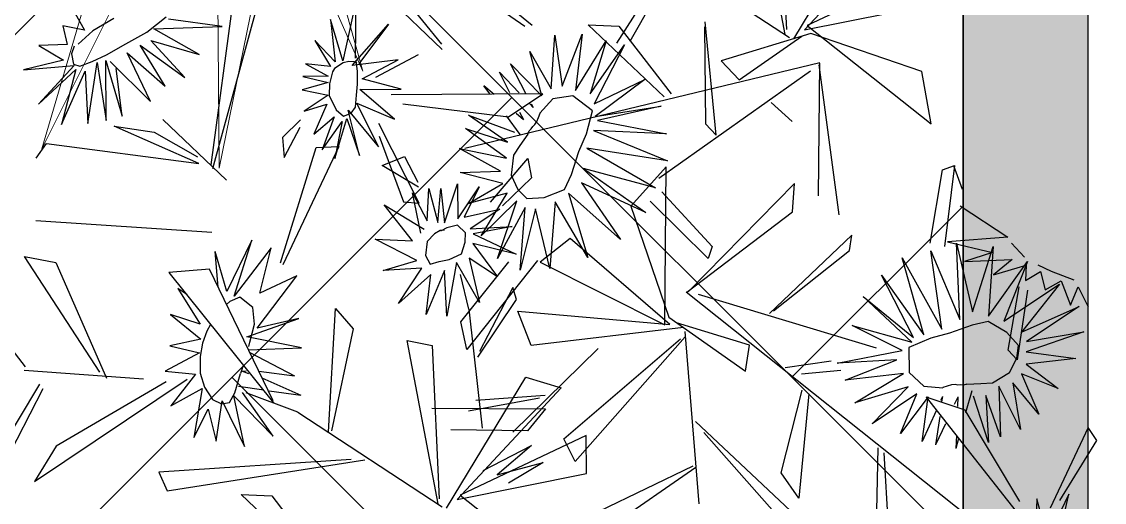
# Model space of a CAD drawing. Header units: millimetres. Extents: x -2729 to 15248, y -12439 to 5292.
# Drawn here: x 5769.8 to 5839.3, y -8728.3 to -8697.4 of the extents above; entities that cross this region are included whole.
import ezdxf

# ---------------------------------------------------------------- set-up
doc = ezdxf.new("R2010")
doc.units = ezdxf.units.MM

# ---------------------------------------------------------------- blocks, each defined once
blk = doc.blocks.new('aerysty')
at = {"color": 221, "linetype": 'Continuous'}
for p, q in [((-32.861, -5.556, 0.09), (-31.988, -3.05, 0.09)), ((-31.988, -3.05, 0.09), (-32.587, -6.268, 0.09)), ((-33.878, -5.675, 0.09), (-33.636, -3.89, 0.09)), ((-33.636, -3.89, 0.09), (-32.861, -5.556, 0.09)), ((-32.587, -6.268, 0.09), (-29.885, -4.221, 0.09)), ((-29.885, -4.221, 0.09), (-32.327, -6.398, 0.09)), ((-35.039, -5.294, 0.09), (-33.878, -5.675, 0.09)), ((-34.905, -6.709, 0.09), (-35.039, -5.294, 0.09)), ((-35.948, -5.976, 0.09), (-34.905, -6.709, 0.09)), ((-32.327, -6.398, 0.09), (-28.725, -5.838, 0.09)), ((-28.725, -5.838, 0.09), (-32.288, -6.997, 0.09)), ((-28.968, -7.503, 0.09), (-32.911, -7.718, 0.09)), ((-32.288, -6.997, 0.09), (-28.968, -7.503, 0.09)), ((-33.088, -8.254, 0.09), (-29.634, -9.642, 0.09)), ((-29.274, -8.661, 0.09), (-33.088, -8.254, 0.09)), ((-32.911, -7.718, 0.09), (-29.274, -8.661, 0.09)), ((-33.057, -8.543, 0.09), (-30.762, -11.355, 0.09)), ((-29.634, -9.642, 0.09), (-32.66, -8.973, 0.09)), ((-33.722, -9.558, 0.09), (-31.827, -12.211, 0.09)), ((-30.762, -11.355, 0.09), (-33.722, -9.558, 0.09)), ((-34.291, -10.345, 0.09), (-32.511, -13.398, 0.09)), ((-31.827, -12.211, 0.09), (-34.291, -10.345, 0.09)), ((-34.652, -11.005, 0.09), (-34.075, -14.172, 0.09)), ((-32.511, -13.398, 0.09), (-34.652, -11.005, 0.09)), ((-35.435, -11.126, 0.09), (-36.012, -15.456, 0.09)), ((-34.075, -14.172, 0.09), (-35.435, -11.126, 0.09)), ((-36.012, -15.456, 0.09), (-36.127, -11.992, 0.09)), ((-18.992, -14.294, 0.09), (-16.851, -15.954, 0.09)), ((-18.653, -14.899, 0.09), (-18.992, -14.294, 0.09)), ((-17.294, -14.001, 0.09), (-15.896, -16.081, 0.09)), ((-16.851, -15.954, 0.09), (-17.294, -14.001, 0.09)), ((-15.896, -16.081, 0.09), (-15.27, -14.156, 0.09)), ((-15.27, -14.156, 0.09), (-15.014, -16.093, 0.09)), ((-15.014, -16.093, 0.09), (-13.632, -14.008, 0.09)), ((-13.632, -14.008, 0.09), (-13.625, -15.975, 0.09)), ((-13.625, -15.975, 0.09), (-11.445, -14.602, 0.09)), ((-11.445, -14.602, 0.09), (-12.754, -16.48, 0.09)), ((-19.331, -16.855, 0.09), (-21.582, -16.442, 0.09)), ((-19.105, -17.434, 0.09), (-21.582, -16.442, 0.09)), ((-12.754, -16.48, 0.09), (-9.57, -16.263, 0.09)), ((-9.57, -16.263, 0.09), (-11.478, -16.993, 0.09)), ((-11.478, -16.993, 0.09), (-9.473, -17.721, 0.09)), ((-22.554, -18.705, 0.09), (-19.105, -17.434, 0.09)), ((-18.863, -17.937, 0.09), (-22.554, -18.705, 0.09)), ((-22.171, -19.99, 0.09), (-18.863, -17.937, 0.09)), ((-9.473, -17.721, 0.09), (-12.107, -17.845, 0.09)), ((-12.107, -17.845, 0.09), (-9.315, -19.555, 0.09)), ((-12.488, -18.547, 0.09), (-10.155, -21.327, 0.09)), ((-9.315, -19.555, 0.09), (-12.488, -18.547, 0.09)), ((-16.331, -19.015, 0.09), (-17.845, -22.214, 0.09)), ((-15.975, -22.561, 0.09), (-16.331, -19.015, 0.09)), ((-15.527, -19.188, 0.09), (-15.975, -22.561, 0.09)), ((-15.358, -19.292, 0.09), (-14.146, -22.289, 0.09)), ((-14.108, -18.915, 0.09), (-14.16, -19.175, 0.09)), ((-13.991, -19.368, 0.09), (-14.108, -18.915, 0.09)), ((-13.048, -20.424, 0.09), (-13.115, -18.796, 0.09)), ((-11.841, -22.736, 0.09), (-12.762, -19.318, 0.09)), ((-10.155, -21.327, 0.09), (-12.753, -19.089, 0.09)), ((-19.206, -19.56, 0.09), (-22.171, -19.99, 0.09)), ((-20.543, -21.811, 0.09), (-19.206, -19.56, 0.09)), ((-16.955, -19.616, 0.09), (-20.543, -21.811, 0.09)), ((-17.845, -22.214, 0.09), (-16.955, -19.616, 0.09)), ((-14.224, -19.987, 0.09), (-14.146, -22.289, 0.09)), ((-13.823, -20.233, 0.09), (-12.948, -22.828, 0.09)), ((-13.033, -20.78, 0.09), (-12.948, -22.828, 0.09)), ((-35.708, -21.472, 0.09), (-34.13, -22.644, 0.09)), ((-34.465, -22.901, 0.09), (-35.708, -21.472, 0.09)), ((-34.158, -21.03, 0.09), (-33.515, -22.546, 0.09)), ((-34.13, -22.644, 0.09), (-34.158, -21.03, 0.09)), ((-33.515, -22.546, 0.09), (-33.326, -20.926, 0.09)), ((-33.326, -20.926, 0.09), (-33.099, -22.594, 0.09)), ((-33.099, -22.594, 0.09), (-32.466, -20.969, 0.09)), ((-32.466, -20.969, 0.09), (-32.293, -22.672, 0.09)), ((-32.293, -22.672, 0.09), (-31.112, -21.226, 0.09)), ((-31.112, -21.226, 0.09), (-31.713, -22.647, 0.09)), ((-31.713, -22.647, 0.09), (-29.703, -21.99, 0.09)), ((-29.703, -21.99, 0.09), (-30.936, -23.179, 0.09)), ((-37.136, -22.325, 0.09), (-34.465, -22.901, 0.09)), ((-34.582, -23.382, 0.09), (-37.136, -22.325, 0.09)), ((-30.936, -23.179, 0.09), (-28.764, -22.639, 0.09)), ((-28.764, -22.639, 0.09), (-30.692, -23.722, 0.09)), ((-38.553, -23.85, 0.09), (-34.582, -23.382, 0.09)), ((-28.286, -23.485, 0.09), (-30.928, -24.012, 0.09)), ((-30.692, -23.722, 0.09), (-28.286, -23.485, 0.09)), ((-34.818, -24.183, 0.09), (-38.553, -23.85, 0.09)), ((-34.347, -24.006, 0.09), (-37.217, -26.075, 0.09)), ((-34.987, -26.906, 0.09), (-34.347, -24.006, 0.09)), ((-34.495, -24.288, 0.09), (-34.589, -24.115, 0.09)), ((-31.451, -24.042, 0.09), (-29.312, -26.205, 0.09)), ((-28.642, -25.039, 0.09), (-31.451, -24.042, 0.09)), ((-30.928, -24.012, 0.09), (-28.642, -25.039, 0.09)), ((-37.217, -26.075, 0.09), (-34.485, -24.418, 0.09)), ((-33.54, -24.726, 0.09), (-34.987, -26.906, 0.09)), ((-33.147, -27.295, 0.09), (-33.54, -24.726, 0.09)), ((-32.851, -24.643, 0.09), (-33.147, -27.295, 0.09)), ((-31.185, -27.053, 0.09), (-32.851, -24.643, 0.09)), ((-31.954, -24.543, 0.09), (-31.185, -27.053, 0.09)), ((-29.312, -26.205, 0.09), (-31.954, -24.543, 0.09)), ((-35.436, -28.148, 0.09), (-33.722, -25.585, 0.09)), ((-25.651, -26.944, 0.09), (-24.348, -29.64, 0.09)), ((-23.526, -28.965, 0.09), (-25.651, -26.944, 0.09)), ((-23.394, -26.579, 0.09), (-23.526, -28.965, 0.09)), ((-22.292, -29.372, 0.09), (-23.394, -26.579, 0.09)), ((-21.436, -27.296, 0.09), (-22.292, -29.372, 0.09)), ((-21.826, -29.743, 0.09), (-21.436, -27.296, 0.09)), ((-26.577, -28.672, 0.09), (-24.894, -29.791, 0.09)), ((-24.057, -29.455, 0.09), (-26.577, -28.672, 0.09)), ((-19.431, -28.485, 0.09), (-21.826, -29.743, 0.09)), ((-21.482, -30.368, 0.09), (-19.431, -28.485, 0.09)), ((-26.968, -29.694, 0.09), (-24.863, -30.481, 0.09)), ((-24.894, -29.791, 0.09), (-26.968, -29.694, 0.09)), ((-27.04, -30.46, 0.09), (-24.874, -30.903, 0.09)), ((-24.863, -30.481, 0.09), (-27.04, -30.46, 0.09)), ((-21.822, -31.209, 0.09), (-18.896, -30.303, 0.09)), ((-18.896, -30.303, 0.09), (-21.482, -30.368, 0.09)), ((-24.874, -30.903, 0.09), (-27.442, -31.482, 0.09)), ((-18.935, -31.637, 0.09), (-21.822, -31.209, 0.09)), ((-31.898, -31.758, 0.09), (-31.116, -34.793, 0.09)), ((-30.424, -34.413, 0.09), (-31.898, -31.758, 0.09)), ((-31.043, -31.65, 0.09), (-30.424, -34.413, 0.09)), ((-29.404, -34.456, 0.09), (-31.043, -31.65, 0.09)), ((-29.708, -31.384, 0.09), (-29.404, -34.456, 0.09)), ((-28.531, -34.158, 0.09), (-29.708, -31.384, 0.09)), ((-28.184, -31.578, 0.09), (-28.531, -34.158, 0.09)), ((-27.76, -34.369, 0.09), (-28.184, -31.578, 0.09)), ((-27.442, -31.482, 0.09), (-25.215, -31.717, 0.09)), ((-25.215, -31.717, 0.09), (-27.398, -32.891, 0.09)), ((-22.422, -31.921, 0.09), (-18.935, -31.637, 0.09)), ((-20.003, -33.648, 0.09), (-22.422, -31.921, 0.09)), ((-33.394, -33.248, 0.09), (-33.881, -32.55, 0.09)), ((-33.382, -32.999, 0.09), (-33.881, -32.55, 0.09)), ((-26.258, -32.311, 0.09), (-27.76, -34.369, 0.09)), ((-27.398, -32.891, 0.09), (-25.369, -32.123, 0.09)), ((-27.164, -34.717, 0.09), (-26.258, -32.311, 0.09)), ((-25.369, -32.123, 0.09), (-26.093, -34.351, 0.09)), ((-26.093, -34.351, 0.09), (-24.657, -32.57, 0.09)), ((-24.657, -32.57, 0.09), (-25.072, -35.25, 0.09)), ((-24.277, -33.325, 0.09), (-27.164, -34.717, 0.09)), ((-26.74, -35.39, 0.09), (-24.277, -33.325, 0.09)), ((-25.072, -35.25, 0.09), (-24.356, -32.791, 0.09)), ((-24.356, -32.791, 0.09), (-23.334, -35.672, 0.09)), ((-23.729, -32.837, 0.09), (-21.764, -34.627, 0.09)), ((-23.334, -35.672, 0.09), (-23.729, -32.837, 0.09)), ((-22.777, -32.709, 0.09), (-20.003, -33.648, 0.09)), ((-21.764, -34.627, 0.09), (-22.777, -32.709, 0.09)), ((-33.652, -34.835, 0.09), (-34.839, -33.452, 0.09)), ((-33.598, -34.245, 0.09), (-34.839, -33.452, 0.09)), ((-33.659, -35.27, 0.09), (-35.456, -34.097, 0.09)), ((-35.456, -34.097, 0.09), (-33.6, -36.316, 0.09)), ((-32.096, -34.155, 0.09), (-30.99, -35.15, 0.09)), ((-22.927, -34.511, 0.09), (-26.74, -35.39, 0.09)), ((-26.369, -35.945, 0.09), (-22.927, -34.511, 0.09)), ((-36.36, -35.268, 0.09), (-34.105, -36.858, 0.09)), ((-33.6, -36.316, 0.09), (-36.36, -35.268, 0.09)), ((-32.422, -34.995, 0.09), (-31.975, -35.28, 0.09)), ((-32.328, -34.774, 0.09), (-31.975, -35.28, 0.09)), ((-9.293, -34.947, 0.09), (-11.212, -37.874, 0.09)), ((-33.029, -35.681, 0.09), (-32.796, -35.833, 0.09)), ((-33.025, -35.566, 0.09), (-32.796, -35.833, 0.09)), ((-22.328, -36.039, 0.09), (-26.369, -35.945, 0.09)), ((-26.339, -36.622, 0.09), (-22.328, -36.039, 0.09)), ((-11.212, -37.874, 0.09), (-9.101, -35.859, 0.09)), ((-9.101, -35.859, 0.09), (-10.183, -38.724, 0.09)), ((-37.567, -36.76, 0.09), (-34.347, -37.542, 0.09)), ((-34.105, -36.858, 0.09), (-37.567, -36.76, 0.09)), ((-22.619, -37.922, 0.09), (-26.339, -36.622, 0.09)), ((-10.183, -38.724, 0.09), (-8.645, -36.643, 0.09)), ((-34.347, -37.542, 0.09), (-37.794, -38.488, 0.09)), ((-26.912, -37.834, 0.09), (-22.619, -37.922, 0.09)), ((-23.574, -40.264, 0.09), (-26.912, -37.834, 0.09)), ((-37.794, -38.488, 0.09), (-34.147, -38.423, 0.09)), ((-34.147, -38.423, 0.09), (-37.53, -40.057, 0.09)), ((-27.562, -38.618, 0.09), (-23.574, -40.264, 0.09)), ((-24.93, -42.243, 0.09), (-27.562, -38.618, 0.09)), ((-37.53, -40.057, 0.09), (-34.041, -39.378, 0.09)), ((-34.041, -39.378, 0.09), (-37.383, -41.254, 0.09)), ((-30.553, -39.515, 0.09), (-28.456, -44.146, 0.09)), ((-30.257, -44.747, 0.09), (-30.553, -39.515, 0.09)), ((-29.226, -39.426, 0.09), (-26.808, -43.679, 0.09)), ((-28.456, -44.146, 0.09), (-29.226, -39.426, 0.09)), ((-28.289, -39.394, 0.09), (-24.93, -42.243, 0.09)), ((-26.808, -43.679, 0.09), (-28.289, -39.394, 0.09)), ((-37.383, -41.254, 0.09), (-33.424, -39.711, 0.09)), ((-33.424, -39.711, 0.09), (-35.297, -42.776, 0.09)), ((-35.297, -42.776, 0.09), (-32.627, -39.839, 0.09)), ((-32.627, -39.839, 0.09), (-33.705, -43.983, 0.09)), ((-33.705, -43.983, 0.09), (-32.372, -40.023, 0.09)), ((-32.372, -40.023, 0.09), (-31.969, -44.514, 0.09)), ((-31.969, -44.514, 0.09), (-31.71, -39.822, 0.09)), ((-31.71, -39.822, 0.09), (-30.257, -44.747, 0.09)), ((-18.407, -56.86, 0.09), (-19.621, -60.931, 0.09)), ((-18.98, -60.649, 0.09), (-18.407, -56.86, 0.09)), ((-20.889, -57.571, 0.09), (-20.212, -61.481, 0.09)), ((-19.621, -60.931, 0.09), (-20.889, -57.571, 0.09)), ((-17.371, -57.479, 0.09), (-18.98, -60.649, 0.09)), ((-18.16, -61.152, 0.09), (-17.371, -57.479, 0.09)), ((-22.819, -58.085, 0.09), (-20.513, -61.569, 0.09)), ((-20.212, -61.481, 0.09), (-22.819, -58.085, 0.09)), ((-15.972, -58.234, 0.09), (-18.16, -61.152, 0.09)), ((-17.343, -61.535, 0.09), (-15.972, -58.234, 0.09)), ((-24.304, -59.128, 0.09), (-20.762, -62.215, 0.09)), ((-20.513, -61.569, 0.09), (-24.304, -59.128, 0.09)), ((-14.747, -59.475, 0.09), (-17.343, -61.535, 0.09)), ((-16.952, -62.147, 0.09), (-14.747, -59.475, 0.09)), ((-25.541, -60.336, 0.09), (-21.23, -63.316, 0.09)), ((-20.762, -62.215, 0.09), (-25.541, -60.336, 0.09)), ((-14.311, -61.344, 0.09), (-16.952, -62.147, 0.09)), ((-16.834, -62.877, 0.09), (-14.311, -61.344, 0.09)), ((-26.173, -62.127, 0.09), (-21.975, -64.418, 0.09)), ((-21.23, -63.316, 0.09), (-26.173, -62.127, 0.09)), ((-27.533, -66.946, 0.09), (-26.851, -63.138, 0.09)), ((-26.851, -63.138, 0.09), (-26.441, -66.075, 0.09)), ((-13.943, -62.776, 0.09), (-16.834, -62.877, 0.09)), ((-15.972, -63.474, 0.09), (-13.943, -62.776, 0.09)), ((-29.227, -63.702, 0.09), (-27.533, -66.946, 0.09)), ((-26.816, -63.714, 0.09), (-22.526, -65.178, 0.09)), ((-21.975, -64.418, 0.09), (-26.816, -63.714, 0.09)), ((-16.684, -63.718, 0.09), (-16.947, -63.809, 0.09)), ((-16.595, -63.792, 0.09), (-16.947, -63.809, 0.09)), ((-15.634, -63.746, 0.09), (-13.813, -63.659, 0.09)), ((-15.201, -64.152, 0.09), (-13.813, -63.659, 0.09)), ((-26.441, -66.075, 0.09), (-25.695, -64.346, 0.09)), ((-25.695, -64.346, 0.09), (-26.138, -67.376, 0.09)), ((-22.526, -65.178, 0.09), (-26.837, -66.078, 0.09)), ((-16.515, -64.619, 0.09), (-17.015, -64.796, 0.09)), ((-16.399, -64.828, 0.09), (-17.015, -64.796, 0.09)), ((-14.54, -64.925, 0.09), (-13.689, -64.969, 0.09)), ((-14.351, -65.088, 0.09), (-13.689, -64.969, 0.09)), ((-16.053, -65.392, 0.09), (-17.517, -65.653, 0.09)), ((-14.283, -67.021, 0.09), (-17.158, -65.773, 0.09)), ((-26.837, -66.078, 0.09), (-22.36, -66.228, 0.09)), ((-26.138, -67.376, 0.09), (-25.031, -66.282, 0.09)), ((-22.36, -66.228, 0.09), (-26.108, -68.363, 0.09)), ((-25.031, -66.282, 0.09), (-25.862, -68.302, 0.09)), ((-17.284, -66.552, 0.09), (-14.283, -67.021, 0.09)), ((-14.724, -67.761, 0.09), (-17.284, -66.552, 0.09)), ((-26.108, -68.363, 0.09), (-22.141, -67.223, 0.09)), ((-22.141, -67.223, 0.09), (-24.847, -70.556, 0.09)), ((-17.944, -67.331, 0.09), (-14.724, -67.761, 0.09)), ((-15.333, -68.979, 0.09), (-17.944, -67.331, 0.09)), ((-25.862, -68.302, 0.09), (-24.873, -68.348, 0.09)), ((-24.873, -68.348, 0.09), (-25.541, -69.249, 0.09)), ((-24.847, -70.556, 0.09), (-21.536, -68.419, 0.09)), ((-21.536, -68.419, 0.09), (-23.54, -71.942, 0.09)), ((-18.886, -68.682, 0.09), (-16.422, -70.062, 0.09)), ((-18.185, -71.131, 0.09), (-18.886, -68.682, 0.09)), ((-18.245, -68.204, 0.09), (-15.333, -68.979, 0.09)), ((-16.422, -70.062, 0.09), (-18.245, -68.204, 0.09)), ((-25.541, -69.249, 0.09), (-24.392, -69.67, 0.09)), ((-23.54, -71.942, 0.09), (-20.984, -68.811, 0.09)), ((-20.984, -68.811, 0.09), (-21.966, -72.408, 0.09)), ((-21.966, -72.408, 0.09), (-20.318, -68.859, 0.09)), ((-20.318, -68.859, 0.09), (-20.202, -72.072, 0.09)), ((-20.202, -72.072, 0.09), (-19.526, -68.938, 0.09)), ((-19.526, -68.938, 0.09), (-18.185, -71.131, 0.09)), ((-24.392, -69.67, 0.09), (-25.078, -70.636, 0.09)), ((-25.078, -70.636, 0.09), (-23.573, -71.39, 0.09)), ((-11.008, -70.473, 0.09), (-8.083, -70.639, 0.09)), ((-8.556, -71.409, 0.09), (-11.008, -70.473, 0.09)), ((-23.573, -71.39, 0.09), (-24.791, -71.763, 0.09)), ((-11.49, -72.473, 0.09), (-8.556, -71.409, 0.09)), ((-24.791, -71.763, 0.09), (-23.592, -72.526, 0.09)), ((-8.469, -72.113, 0.09), (-11.49, -72.473, 0.09))]:
    blk.add_line(p, q, dxfattribs=at)
at = {"color": 86, "linetype": 'Continuous'}
for p, q in [((-15.07, -3.094, 0.09), (-13.027, -5.053, 0.09)), ((-11.997, -6.073, 0.09), (-6.198, -3.302, 0.09)), ((-26.407, -4.424, 0.09), (-27.412, -4.991, 0.09)), ((-22.786, -16.103, 0.09), (-22.416, -4.804, 0.09)), ((-13.146, -9.856, 0.09), (-20.061, -4.295, 0.09)), ((-20.061, -4.295, 0.09), (-19.881, -6.332, 0.09)), ((-6.654, -4.328, 0.09), (-11.746, -6.339, 0.09)), ((-27.412, -4.991, 0.09), (-27.106, -14.852, 0.09)), ((-12.791, -4.994, 0.09), (-12.994, -12.668, 0.09)), ((-19.881, -6.332, 0.09), (-12.805, -10.305, 0.09)), ((-5.758, -6.366, 0.09), (-13.267, -15.458, 0.09)), ((-8.14, -7.533, 0.09), (-5.758, -6.366, 0.09)), ((-12.949, -14.137, 0.09), (-8.14, -7.533, 0.09)), ((-28.944, -9.197, 0.09), (-28.819, -11.794, 0.09)), ((-27.106, -14.852, 0.09), (-28.944, -9.197, 0.09)), ((-28.819, -11.794, 0.09), (-27.522, -14.708, 0.09)), ((-29.691, -12.256, 0.09), (-26.219, -16.712, 0.09)), ((-20.425, -16.184, 0.09), (-19.964, -13.618, 0.09)), ((-19.964, -13.618, 0.09), (-12.285, -21.117, 0.09)), ((-9.159, -26.439, 0.09), (-7.143, -14.238, 0.09)), ((-7.143, -14.238, 0.09), (-5.988, -14.895, 0.09)), ((-5.988, -14.895, 0.09), (-9.233, -27.327, 0.09)), ((-37.864, -15.986, 0.09), (-27.091, -15.612, 0.09)), ((-26.883, -15.758, 0.09), (-37.511, -17.574, 0.09)), ((-12.409, -21.1, 0.09), (-20.425, -16.184, 0.09)), ((-30.543, -21.047, 0.09), (-29.289, -20.013, 0.09)), ((-29.289, -20.013, 0.09), (-28.036, -20.242, 0.09)), ((-6.243, -19.64, 0.09), (-6.342, -21.603, 0.09)), ((-2.125, -24.942, 0.09), (-6.243, -19.64, 0.09)), ((-28.036, -20.242, 0.09), (-30.059, -21.078, 0.09)), ((-21.282, -20.685, 0.09), (-28.87, -22.237, 0.09)), ((-29.086, -23.68, 0.09), (-21.172, -20.839, 0.09)), ((-6.342, -21.603, 0.09), (-2.365, -25.368, 0.09)), ((-28.87, -22.237, 0.09), (-29.086, -23.68, 0.09)), ((-11.841, -22.736, 0.09), (-6.716, -32.563, 0.09)), ((-35.921, -29.653, 0.09), (-39.814, -24.713, 0.09)), ((-10.783, -24.813, 0.09), (-18.703, -24.477, 0.09)), ((-18.703, -24.477, 0.09), (-17.522, -25.743, 0.09)), ((-17.522, -25.743, 0.09), (-10.866, -25.009, 0.09)), ((-39.653, -26.221, 0.09), (-36.265, -29.584, 0.09)), ((-25.977, -29.166, 0.09), (-30.797, -26.078, 0.09)), ((-30.002, -26.179, 0.09), (-25.957, -28.16, 0.09)), ((-33.728, -36.353, 0.09), (-32.718, -26.688, 0.09)), ((-28.14, -26.567, 0.09), (-28.866, -27.927, 0.09)), ((-26.988, -29.017, 0.09), (-28.14, -26.567, 0.09)), ((-32.209, -27.477, 0.09), (-32.06, -34.323, 0.09)), ((-28.866, -27.927, 0.09), (-27.3, -28.946, 0.09)), ((-25.957, -28.16, 0.09), (-25.977, -29.166, 0.09)), ((-37.928, -34.792, 0.09), (-41.019, -29.193, 0.09)), ((-6.881, -32.277, 0.09), (-17.129, -29.27, 0.09)), ((-17.129, -29.27, 0.09), (-16.959, -30.886, 0.09)), ((-41.238, -30.459, 0.09), (-38.056, -35.25, 0.09)), ((-16.959, -30.886, 0.09), (-7.206, -32.316, 0.09)), ((-29.776, -31.732, 0.09), (-37.484, -53.853, 0.09)), ((-12.963, -31.273, 0.09), (-13.624, -38.532, 0.09)), ((-18.661, -32.564, 0.09), (-22.794, -35.247, 0.09)), ((-19.507, -32.999, 0.09), (-21.675, -32.257, 0.09)), ((-16.933, -33.136, 0.09), (-18.661, -32.564, 0.09)), ((-12.111, -37.52, 0.09), (-11.689, -32.611, 0.09)), ((-23.067, -37.074, 0.09), (-16.933, -33.136, 0.09)), ((-19.507, -32.999, 0.09), (-12.002, -34.616, 0.09)), ((-6.651, -32.843, 0.09), (-15.539, -37.077, 0.09)), ((-26.493, -33.704, 0.09), (-29.511, -35.812, 0.09)), ((-21.17, -35.667, 0.09), (-16.886, -33.95, 0.09)), ((-16.497, -33.892, 0.09), (-20.435, -35.977, 0.09)), ((-15.085, -39.404, 0.09), (-7.291, -33.463, 0.09)), ((-14.489, -38.412, 0.09), (-13.714, -34.024, 0.09)), ((-13.018, -33.635, 0.09), (-14.295, -38.07, 0.09)), ((-12.195, -41.285, 0.09), (-7.585, -33.622, 0.09)), ((-7.291, -33.463, 0.09), (-9.758, -41.557, 0.09)), ((-7.585, -33.622, 0.09), (-2.102, -42.159, 0.09)), ((-32.06, -34.323, 0.09), (-33.728, -36.353, 0.09)), ((-28.303, -36.166, 0.09), (-26.323, -34.491, 0.09)), ((-29.511, -35.812, 0.09), (-28.303, -36.166, 0.09)), ((-20.435, -35.977, 0.09), (-21.17, -35.667, 0.09)), ((-19.705, -36.14, 0.09), (-19.805, -45.939, 0.09)), ((-17.59, -37.212, 0.09), (-19.705, -36.14, 0.09)), ((-11.934, -36.586, 0.09), (-17.821, -41.514, 0.09)), ((-24.677, -39.021, 0.09), (-22.964, -37.265, 0.09)), ((-22.964, -37.265, 0.09), (-19.75, -45.61, 0.09)), ((-19.709, -46.826, 0.09), (-17.59, -37.212, 0.09)), ((-15.539, -37.077, 0.09), (-15.085, -39.404, 0.09)), ((-13.624, -38.532, 0.09), (-12.111, -37.52, 0.09)), ((-38.431, -38.827, 0.09), (-38.531, -40.79, 0.09)), ((-34.314, -44.129, 0.09), (-38.431, -38.827, 0.09)), ((-19.805, -45.939, 0.09), (-24.677, -39.021, 0.09)), ((-11.833, -39.894, 0.09), (-18.953, -46.712, 0.09)), ((-10.453, -40.753, 0.09), (-11.833, -39.894, 0.09)), ((-39.695, -41.895, 0.09), (-37.433, -40.742, 0.09)), ((-38.531, -40.79, 0.09), (-34.554, -44.555, 0.09)), ((-19.122, -46.992, 0.09), (-10.453, -40.753, 0.09)), ((-40.357, -42.801, 0.09), (-37.63, -41.585, 0.09)), ((-9.758, -41.557, 0.09), (-12.195, -41.285, 0.09)), ((-44.03, -41.922, 0.09), (-38.905, -51.75, 0.09)), ((-29.854, -44.693, 0.09), (-27.117, -42.687, 0.09)), ((-27.117, -42.687, 0.09), (-20.279, -45.822, 0.09)), ((-7.428, -42.609, 0.09), (-10.938, -48.312, 0.09)), ((-10.834, -48.498, 0.09), (-5.704, -42.455, 0.09)), ((-29.086, -44.293, 0.09), (-36.893, -53.304, 0.09)), ((-24.256, -47.962, 0.09), (-27.567, -43.9, 0.09)), ((-19.75, -45.61, 0.09), (-29.854, -44.693, 0.09)), ((-28.236, -44.577, 0.09), (-25.062, -48.146, 0.09)), ((-20.279, -45.822, 0.09), (-17.316, -51.061, 0.09)), ((-32.204, -47.696, 0.09), (-39.366, -46.269, 0.09)), ((-39.05, -46.258, 0.09), (-32.852, -46.945, 0.09)), ((-18.992, -51.141, 0.09), (-19.96, -46.346, 0.09)), ((-32.852, -46.945, 0.09), (-32.204, -47.696, 0.09)), ((-29.601, -53.001, 0.09), (-22.036, -46.908, 0.09)), ((-21.976, -46.817, 0.09), (-27.785, -53.052, 0.09)), ((-9.261, -66.446, 0.09), (-21.98, -46.775, 0.09)), ((-8.546, -48.939, 0.09), (-19.448, -46.946, 0.09)), ((-39.281, -53.096, 0.09), (-36.968, -47.539, 0.09)), ((-36.968, -47.539, 0.09), (-35.875, -48.812, 0.09)), ((-19.597, -59.274, 0.09), (-21.911, -47.578, 0.09)), ((-39.069, -51.463, 0.09), (-49.317, -48.456, 0.09)), ((-25.062, -48.146, 0.09), (-24.256, -47.962, 0.09)), ((-5.955, -58.375, 0.09), (-13.771, -48.177, 0.09)), ((-35.875, -48.812, 0.09), (-39.064, -52.522, 0.09)), ((-13.115, -48.781, 0.09), (-4.726, -57.867, 0.09)), ((-49.148, -50.073, 0.09), (-39.394, -51.502, 0.09)), ((-34.626, -50.993, 0.09), (-33.551, -52.458, 0.09)), ((-17.316, -51.061, 0.09), (-18.992, -51.141, 0.09)), ((-38.839, -52.03, 0.09), (-47.727, -56.263, 0.09)), ((-47.274, -58.591, 0.09), (-39.48, -52.65, 0.09)), ((-39.48, -52.65, 0.09), (-41.946, -60.744, 0.09)), ((-26.671, -56.989, 0.09), (-21.145, -52.214, 0.09)), ((-21.331, -52.47, 0.09), (-25.68, -56.938, 0.09)), ((-44.384, -60.471, 0.09), (-39.774, -52.808, 0.09)), ((-39.774, -52.808, 0.09), (-34.29, -61.345, 0.09)), ((-37.555, -60.417, 0.09), (-39.281, -53.096, 0.09)), ((-27.785, -53.052, 0.09), (-29.601, -53.001, 0.09)), ((-37.454, -53.823, 0.09), (-28.966, -54.577, 0.09)), ((-27.89, -56.041, 0.09), (-37.345, -53.815, 0.09)), ((-17.801, -53.562, 0.09), (-18.516, -56.461, 0.09)), ((-11.03, -53.974, 0.09), (-16.444, -54.799, 0.09)), ((-9.542, -55.258, 0.09), (-11.03, -53.974, 0.09)), ((-17.492, -54.642, 0.09), (-17.971, -57.134, 0.09)), ((-16.255, -55.25, 0.09), (-9.542, -55.258, 0.09)), ((-25.68, -56.938, 0.09), (-26.671, -56.989, 0.09)), ((-34.29, -61.345, 0.09), (-37.555, -60.417, 0.09)), ((-7.521, -60.449, 0.09), (-13.255, -60.017, 0.09)), ((-12.973, -60.399, 0.09), (-6.656, -61.4, 0.09)), ((-31.414, -62.347, 0.09), (-31.763, -63.096, 0.09)), ((-26.648, -62.035, 0.09), (-31.414, -62.347, 0.09)), ((-31.764, -63.031, 0.09), (-30.294, -63.729, 0.09)), ((-31.763, -63.096, 0.09), (-26.525, -62.979, 0.09)), ((-16.785, -62.753, 0.09), (-9.779, -69.488, 0.09)), ((-16.207, -65.317, 0.09), (-16.785, -62.753, 0.09)), ((-10.714, -69.405, 0.09), (-16.207, -65.317, 0.09)), ((-20.322, -67.694, 0.09), (-24.421, -68.003, 0.09)), ((-19.742, -68.339, 0.09), (-20.322, -67.694, 0.09)), ((-24.257, -68.542, 0.09), (-19.742, -68.339, 0.09)), ((-15.876, -73.285, 0.09), (-10.477, -71.379, 0.09)), ((-11.045, -71.944, 0.09), (-15.094, -73.919, 0.09)), ((-15.094, -73.919, 0.09), (-15.876, -73.285, 0.09))]:
    blk.add_line(p, q, dxfattribs=at)
at = {"color": 50, "linetype": 'Continuous'}
for p, q in [((-33.801, -6.141, 0.09), (-33.294, -6.012, 0.09)), ((-33.294, -6.012, 0.09), (-32.657, -6.203, 0.09)), ((-32.657, -6.203, 0.09), (-32.567, -6.628, 0.09)), ((-34.904, -7.24, 0.09), (-33.961, -6.374, 0.09)), ((-32.567, -6.628, 0.09), (-32.945, -7.38, 0.09)), ((-35.825, -8.496, 0.09), (-34.904, -7.24, 0.09)), ((-32.945, -7.38, 0.09), (-33.452, -8.252, 0.09)), ((-33.452, -8.252, 0.09), (-34.282, -9.42, 0.09)), ((-34.282, -9.42, 0.09), (-35.17, -10.684, 0.09)), ((-35.17, -10.684, 0.09), (-36.262, -11.822, 0.09)), ((-16.893, -16.617, 0.09), (-16.452, -16.415, 0.09)), ((-16.452, -16.415, 0.09), (-15.652, -16.213, 0.09)), ((-15.652, -16.213, 0.09), (-14.799, -16.157, 0.09)), ((-14.799, -16.157, 0.09), (-13.733, -16.254, 0.09)), ((-13.733, -16.254, 0.09), (-12.847, -16.627, 0.09)), ((-12.847, -16.627, 0.09), (-12.108, -17.202, 0.09)), ((-12.108, -17.202, 0.09), (-11.906, -17.819, 0.09)), ((-18.826, -18.316, 0.09), (-18.487, -17.687, 0.09)), ((-18.279, -17.5, 0.09), (-18.487, -17.687, 0.09)), ((-11.906, -17.819, 0.09), (-12.045, -18.322, 0.09)), ((-18.248, -19.204, 0.09), (-18.826, -18.316, 0.09)), ((-12.679, -18.592, 0.09), (-13.953, -18.831, 0.09)), ((-12.045, -18.322, 0.09), (-12.679, -18.592, 0.09)), ((-17.205, -19.415, 0.09), (-18.248, -19.204, 0.09)), ((-16.015, -19.242, 0.09), (-17.205, -19.415, 0.09)), ((-15.727, -19.2, 0.09), (-16.015, -19.242, 0.09)), ((-14.41, -18.945, 0.09), (-13.953, -18.831, 0.09)), ((-34.442, -23.411, 0.09), (-34.028, -22.907, 0.09)), ((-34.028, -22.907, 0.09), (-33.819, -22.791, 0.09)), ((-33.819, -22.791, 0.09), (-33.028, -22.679, 0.09)), ((-33.028, -22.679, 0.09), (-32.272, -22.731, 0.09)), ((-32.272, -22.731, 0.09), (-31.414, -23.267, 0.09)), ((-34.568, -23.762, 0.09), (-34.442, -23.411, 0.09)), ((-31.414, -23.267, 0.09), (-31.052, -23.77, 0.09)), ((-34.011, -24.381, 0.09), (-34.668, -24.242, 0.09)), ((-34.589, -24.115, 0.09), (-34.568, -23.762, 0.09)), ((-31.282, -24.24, 0.09), (-31.707, -24.494, 0.09)), ((-31.052, -23.77, 0.09), (-31.282, -24.24, 0.09)), ((-33.179, -24.477, 0.09), (-34.011, -24.381, 0.09)), ((-32.46, -24.472, 0.09), (-33.179, -24.477, 0.09)), ((-31.707, -24.494, 0.09), (-32.46, -24.472, 0.09)), ((-24.367, -30.674, 0.09), (-24.109, -30.328, 0.09)), ((-24.109, -30.328, 0.09), (-23.572, -29.919, 0.09)), ((-23.572, -29.919, 0.09), (-22.656, -29.889, 0.09)), ((-22.656, -29.889, 0.09), (-22.137, -30.243, 0.09)), ((-22.137, -30.243, 0.09), (-22.367, -30.804, 0.09)), ((-24.798, -31.739, 0.09), (-24.565, -31.083, 0.09)), ((-24.565, -31.083, 0.09), (-24.309, -30.71, 0.09)), ((-24.4, -30.948, 0.09), (-24.367, -30.674, 0.09)), ((-22.367, -30.804, 0.09), (-22.558, -31.443, 0.09)), ((-24.361, -32.303, 0.09), (-24.798, -31.739, 0.09)), ((-22.558, -31.443, 0.09), (-23.003, -32.184, 0.09)), ((-23.767, -32.338, 0.09), (-24.361, -32.303, 0.09)), ((-23.003, -32.184, 0.09), (-23.767, -32.338, 0.09)), ((-31.066, -35.662, 0.09), (-30.293, -35.22, 0.09)), ((-30.293, -35.22, 0.09), (-29.642, -34.869, 0.09)), ((-29.642, -34.869, 0.09), (-28.35, -34.849, 0.09)), ((-28.35, -34.849, 0.09), (-27.47, -35.363, 0.09)), ((-27.47, -35.363, 0.09), (-26.951, -36.005, 0.09)), ((-31.724, -36.053, 0.09), (-31.925, -36.152, 0.09)), ((-31.579, -35.928, 0.09), (-31.724, -36.053, 0.09)), ((-31.43, -35.845, 0.09), (-31.579, -35.928, 0.09)), ((-31.283, -35.723, 0.09), (-31.43, -35.845, 0.09)), ((-31.066, -35.662, 0.09), (-31.283, -35.723, 0.09)), ((-26.951, -36.005, 0.09), (-27.125, -37.102, 0.09)), ((-33.482, -37.034, 0.09), (-32.489, -36.294, 0.09)), ((-32.484, -36.315, 0.09), (-32.489, -36.294, 0.09)), ((-32.2, -36.236, 0.09), (-32.484, -36.315, 0.09)), ((-31.925, -36.152, 0.09), (-32.2, -36.236, 0.09)), ((-33.805, -38.283, 0.09), (-33.482, -37.034, 0.09)), ((-27.125, -37.102, 0.09), (-27.771, -38.357, 0.09)), ((-32.956, -39.643, 0.09), (-33.805, -38.283, 0.09)), ((-28.763, -38.695, 0.09), (-30.272, -39.033, 0.09)), ((-27.771, -38.357, 0.09), (-28.763, -38.695, 0.09)), ((-31.456, -39.406, 0.09), (-32.956, -39.643, 0.09)), ((-30.272, -39.033, 0.09), (-31.456, -39.406, 0.09)), ((-20.59, -62.672, 0.09), (-19.854, -61.342, 0.09)), ((-19.854, -61.342, 0.09), (-18.26, -61.507, 0.09)), ((-18.26, -61.507, 0.09), (-17.473, -62.53, 0.09)), ((-21.022, -63.835, 0.09), (-20.59, -62.672, 0.09)), ((-17.473, -62.53, 0.09), (-17.499, -63.768, 0.09)), ((-21.683, -65.233, 0.09), (-21.022, -63.835, 0.09)), ((-17.631, -64.032, 0.09), (-17.519, -63.758, 0.09)), ((-17.519, -63.758, 0.09), (-17.499, -63.768, 0.09)), ((-17.779, -64.52, 0.09), (-17.734, -64.3, 0.09)), ((-17.769, -64.71, 0.09), (-17.779, -64.52, 0.09)), ((-17.734, -64.3, 0.09), (-17.631, -64.032, 0.09)), ((-22.025, -66.223, 0.09), (-21.683, -65.233, 0.09)), ((-17.874, -65.279, 0.09), (-18.001, -66.16, 0.09)), ((-17.874, -65.279, 0.09), (-17.79, -65.07, 0.09)), ((-17.796, -64.879, 0.09), (-17.769, -64.71, 0.09)), ((-17.79, -65.07, 0.09), (-17.796, -64.879, 0.09)), ((-21.432, -67.504, 0.09), (-22.025, -66.223, 0.09)), ((-18.001, -66.16, 0.09), (-18.124, -66.89, 0.09)), ((-27.172, -67.234, 0.09), (-26.364, -68.135, 0.09)), ((-18.124, -66.89, 0.09), (-18.901, -67.921, 0.09)), ((-20.673, -68.315, 0.09), (-21.432, -67.504, 0.09)), ((-18.901, -67.921, 0.09), (-19.848, -68.3, 0.09)), ((-19.848, -68.3, 0.09), (-20.673, -68.315, 0.09)), ((-25.952, -69.054, 0.09), (-25.637, -69.939, 0.09)), ((-25.637, -69.939, 0.09), (-25.211, -71.437, 0.09))]:
    blk.add_line(p, q, dxfattribs=at)
blk = doc.blocks.new('geghhhhhhhhh')
at = {"color": 70, "linetype": 'Continuous', "lineweight": 0}
for p, q in [((335.495, 9.584), (338.39, 18.875)), ((326.513, 12.716), (336.194, 18.457)), ((336.194, 18.457), (330.505, 9.48)), ((336.893, 18.457), (335.495, 9.584)), ((331.603, 17.1), (326.513, 12.716)), ((330.505, 9.48), (335.695, 14.804))]:
    blk.add_line(p, q, dxfattribs=at)

msp = doc.modelspace()

# ---------------------------------------------------------------- hatches: boundary and pattern name
at = {"true_color": 0x57574c}
h = msp.add_hatch(dxfattribs=at)
h.set_pattern_fill('AR-HBONE', color=251, scale=0.25)
h.set_pattern_definition([(45, (-0.0007, -12635.68), (4e-15, 35.921024), [76.2, -25.4]), (135, (17.96, -12617.72), (4e-15, 35.921024), [76.2, -25.4])])
h.paths.add_polyline_path([(5991.418, -8471.869), (5991.418, -8044.928), (5353.986, -8044.928), (5310.535, -8044.928), (5310.535, -8806.052), (5830.213, -8806.052), (5830.213, -8471.869)])
h = msp.add_hatch(color=251)
h.paths.add_polyline_path([(5991.418, -8510.578), (5986.418, -8510.578), (5986.418, -8651.736), (6398.823, -8651.736), (6398.823, -8646.736), (5991.418, -8646.736)], flags=17)
h.paths.add_polyline_path([(5991.418, -8471.869), (5830.213, -8471.869), (5830.213, -8510.578), (5838.213, -8510.578), (5838.213, -8476.869), (5986.418, -8476.869), (5986.418, -8510.578), (5991.418, -8510.578)])
h.paths.add_polyline_path([(5838.213, -8510.578), (5830.213, -8510.578), (5830.213, -8806.052), (6112.834, -8806.052), (6398.823, -8806.051), (6398.823, -8798.052), (5838.213, -8798.052)])

# ---------------------------------------------------------------- linework, layer by layer
msp.add_line((5838.213, -8476.869), (5838.213, -8798.052))
at = {"color": 251, "true_color": 0x57574c}
msp.add_lwpolyline([(5991.418, -8471.869), (5991.418, -8044.928), (5353.986, -8044.928), (5310.535, -8044.928), (5310.535, -8806.052), (5830.213, -8806.052), (5830.213, -8471.869), (5991.418, -8471.869)], dxfattribs=at)
for points in [[(6398.823, -8798.052), (6398.823, -8806.052), (5830.213, -8806.052), (5830.213, -8471.869), (5991.418, -8471.869)], [(5830.213, -8551.869), (5830.213, -8806.052), (6112.834, -8806.052)]]:
    msp.add_lwpolyline(points)

# ---------------------------------------------------------------- block references
at = {"color": 7, "linetype": 'Continuous', "lineweight": 0, "xscale": 2.227967417066542, "yscale": 2.227967417066542, "zscale": 2.227967417066542, "rotation": 32.8092343650931}
msp.add_blockref('geghhhhhhhhh', (5175.038, -9123.581), dxfattribs=at)
at = {"xscale": -1, "rotation": 84.33183852144535}
msp.add_blockref('aerysty', (5763.733, -8732.05), dxfattribs=at)

doc.saveas('drawing.dxf')
